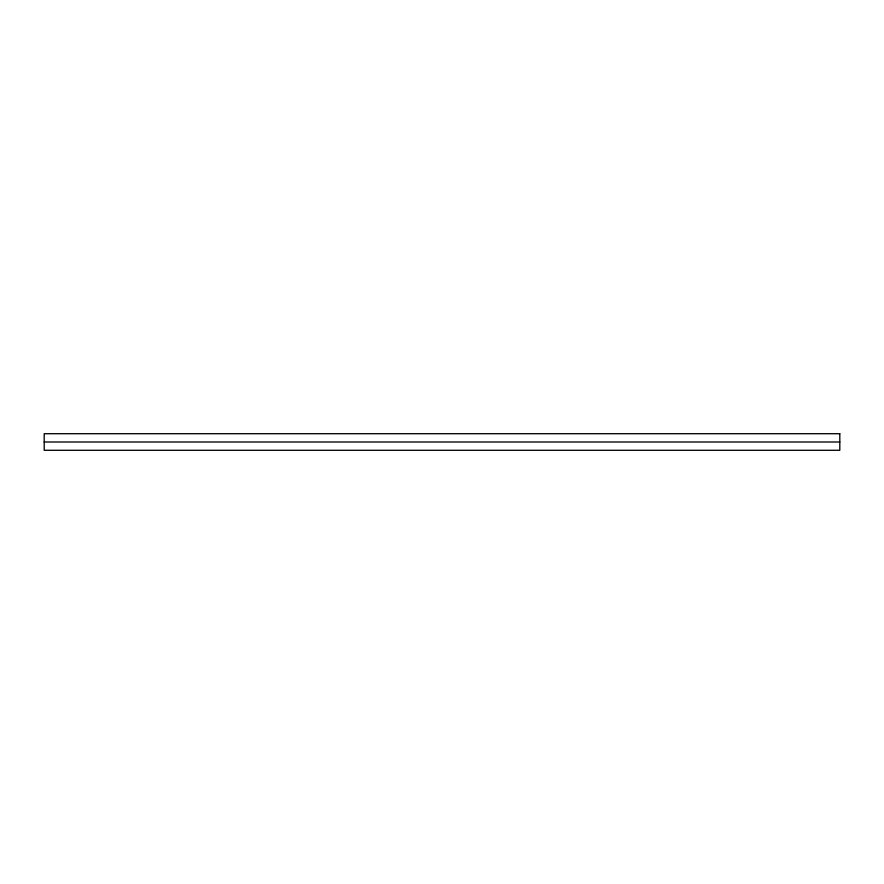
<?xml version="1.0" encoding="UTF-8"?>
<svg xmlns="http://www.w3.org/2000/svg" width="884" height="884" viewBox="0 0 884 884"><rect width="100%" height="100%" fill="white"/><g stroke="black" fill="none" stroke-linecap="round" stroke-linejoin="round"><path stroke-width="1.33" d="M44.2 442L839.8 442M839.8 433.712L44.2 433.712L44.2 450.287L839.8 450.287L839.8 433.712"/></g></svg>
